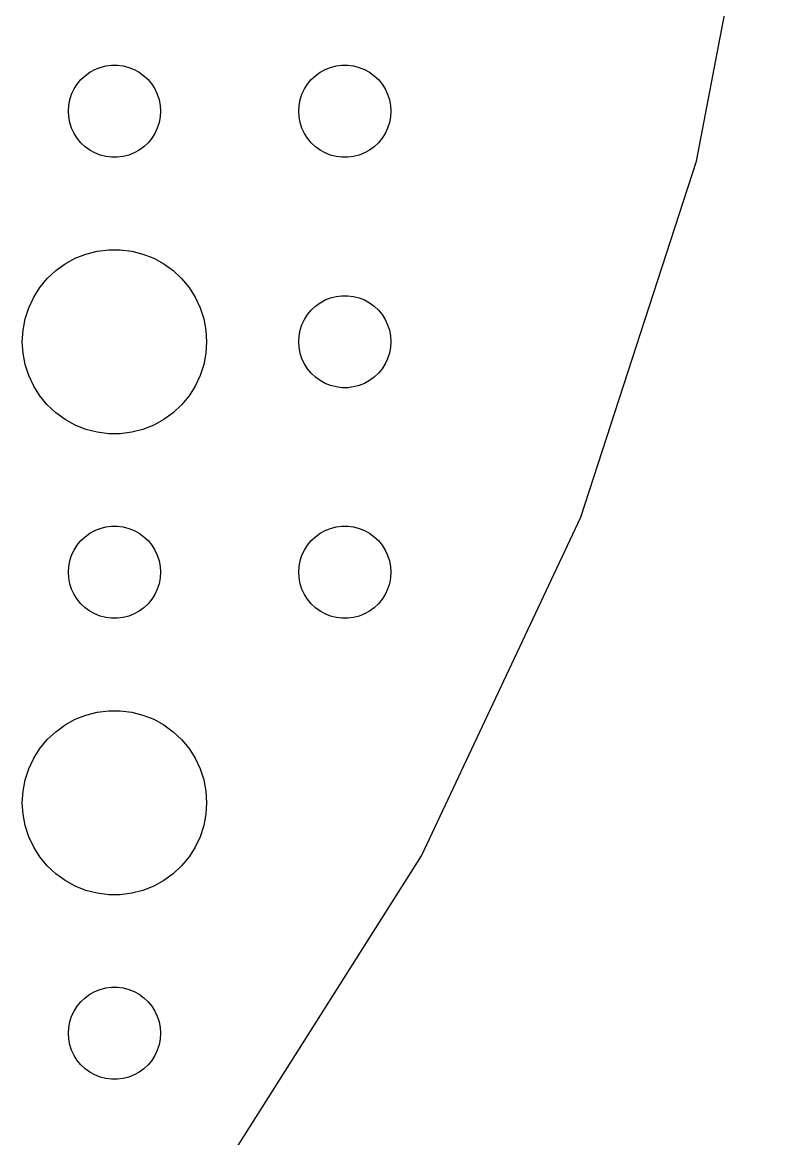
# Model space of a CAD drawing. Header units: metres. Extents: x -97 to 97, y -97 to 97.
# Drawn here: x 72 to 96.24, y -55.93 to -19.61 of the extents above; entities that cross this region are included whole.
import ezdxf

# ---------------------------------------------------------------- set-up
doc = ezdxf.new("R2010")
doc.units = ezdxf.units.M

msp = doc.modelspace()

# ---------------------------------------------------------------- linework, layer by layer
for p, q in [((93.9526, -24.1229), (96.2351, -12.1573)), ((74.5365, -21.0734), (74.7189, -21.0266)), ((74.7189, -21.0266), (74.9058, -21.003)), ((74.9058, -21.003), (75.0942, -21.003)), ((75.0942, -21.003), (75.2811, -21.0266)), ((75.2811, -21.0266), (75.4635, -21.0734)), ((82.0365, -21.0734), (82.2189, -21.0266)), ((82.2189, -21.0266), (82.4058, -21.003)), ((82.4058, -21.003), (82.5942, -21.003)), ((82.5942, -21.003), (82.7811, -21.0266)), ((82.7811, -21.0266), (82.9635, -21.0734)), ((73.9065, -21.4732), (74.0439, -21.3442)), ((74.0439, -21.3442), (74.1963, -21.2335)), ((74.1963, -21.2335), (74.3613, -21.1427)), ((74.3613, -21.1427), (74.5365, -21.0734)), ((75.4635, -21.0734), (75.6387, -21.1427)), ((75.6387, -21.1427), (75.8037, -21.2335)), ((75.8037, -21.2335), (75.9561, -21.3442)), ((75.9561, -21.3442), (76.0934, -21.4732)), ((81.4065, -21.4732), (81.5439, -21.3442)), ((81.5439, -21.3442), (81.6963, -21.2335)), ((81.6963, -21.2335), (81.8613, -21.1427)), ((81.8613, -21.1427), (82.0365, -21.0734)), ((82.9635, -21.0734), (83.1387, -21.1427)), ((83.1387, -21.1427), (83.3037, -21.2335)), ((83.3037, -21.2335), (83.4561, -21.3442)), ((83.4561, -21.3442), (83.5934, -21.4732)), ((73.6053, -21.9478), (73.6855, -21.7774)), ((73.6855, -21.7774), (73.7865, -21.6183)), ((73.7865, -21.6183), (73.9065, -21.4732)), ((76.0934, -21.4732), (76.2135, -21.6183)), ((76.2135, -21.6183), (76.3145, -21.7774)), ((76.3145, -21.7774), (76.3947, -21.9478)), ((81.1053, -21.9478), (81.1855, -21.7774)), ((81.1855, -21.7774), (81.2865, -21.6183)), ((81.2865, -21.6183), (81.4065, -21.4732)), ((83.5934, -21.4732), (83.7135, -21.6183)), ((83.7135, -21.6183), (83.8145, -21.7774)), ((83.8145, -21.7774), (83.8947, -21.9478)), ((73.5118, -22.312), (73.5471, -22.127)), ((73.5471, -22.127), (73.6053, -21.9478)), ((76.3947, -21.9478), (76.4529, -22.127)), ((76.4529, -22.127), (76.4882, -22.312)), ((81.0118, -22.312), (81.0471, -22.127)), ((81.0471, -22.127), (81.1053, -21.9478)), ((83.8947, -21.9478), (83.9529, -22.127)), ((83.9529, -22.127), (83.9882, -22.312)), ((73.5, -22.5), (73.5118, -22.312)), ((73.5118, -22.688), (73.5, -22.5)), ((76.4882, -22.312), (76.5, -22.5)), ((76.5, -22.5), (76.4882, -22.688)), ((81, -22.5), (81.0118, -22.312)), ((81.0118, -22.688), (81, -22.5)), ((83.9882, -22.312), (84, -22.5)), ((84, -22.5), (83.9882, -22.688)), ((73.5471, -22.873), (73.5118, -22.688)), ((73.6053, -23.0522), (73.5471, -22.873)), ((76.4529, -22.873), (76.3947, -23.0522)), ((76.4882, -22.688), (76.4529, -22.873)), ((81.0471, -22.873), (81.0118, -22.688)), ((81.1053, -23.0522), (81.0471, -22.873)), ((83.9529, -22.873), (83.8947, -23.0522)), ((83.9882, -22.688), (83.9529, -22.873)), ((73.6855, -23.2226), (73.6053, -23.0522)), ((73.7865, -23.3817), (73.6855, -23.2226)), ((76.3145, -23.2226), (76.2135, -23.3817)), ((76.3947, -23.0522), (76.3145, -23.2226)), ((81.1855, -23.2226), (81.1053, -23.0522)), ((81.2865, -23.3817), (81.1855, -23.2226)), ((83.8145, -23.2226), (83.7135, -23.3817)), ((83.8947, -23.0522), (83.8145, -23.2226)), ((73.9065, -23.5268), (73.7865, -23.3817)), ((74.0439, -23.6558), (73.9065, -23.5268)), ((76.0934, -23.5268), (75.9561, -23.6558)), ((76.2135, -23.3817), (76.0934, -23.5268)), ((81.4065, -23.5268), (81.2865, -23.3817)), ((81.5439, -23.6558), (81.4065, -23.5268)), ((83.5934, -23.5268), (83.4561, -23.6558)), ((83.7135, -23.3817), (83.5934, -23.5268)), ((74.1963, -23.7665), (74.0439, -23.6558)), ((74.3613, -23.8572), (74.1963, -23.7665)), ((74.5365, -23.9266), (74.3613, -23.8572)), ((74.7189, -23.9734), (74.5365, -23.9266)), ((75.4635, -23.9266), (75.2811, -23.9734)), ((75.6387, -23.8572), (75.4635, -23.9266)), ((75.8037, -23.7665), (75.6387, -23.8572)), ((75.9561, -23.6558), (75.8037, -23.7665)), ((81.6963, -23.7665), (81.5439, -23.6558)), ((81.8613, -23.8572), (81.6963, -23.7665)), ((82.0365, -23.9266), (81.8613, -23.8572)), ((82.2189, -23.9734), (82.0365, -23.9266)), ((82.9635, -23.9266), (82.7811, -23.9734)), ((83.1387, -23.8572), (82.9635, -23.9266)), ((83.3037, -23.7665), (83.1387, -23.8572)), ((83.4561, -23.6558), (83.3037, -23.7665)), ((74.9058, -23.997), (74.7189, -23.9734)), ((75.0942, -23.997), (74.9058, -23.997)), ((75.2811, -23.9734), (75.0942, -23.997)), ((82.4058, -23.997), (82.2189, -23.9734)), ((82.5942, -23.997), (82.4058, -23.997)), ((82.7811, -23.9734), (82.5942, -23.997)), ((90.1883, -35.7081), (93.9526, -24.1229)), ((73.7227, -27.2855), (74.073, -27.1468)), ((74.073, -27.1468), (74.4379, -27.0531)), ((74.4379, -27.0531), (74.8116, -27.0059)), ((74.8116, -27.0059), (75.1884, -27.0059)), ((75.1884, -27.0059), (75.5621, -27.0531)), ((75.5621, -27.0531), (75.927, -27.1468)), ((75.927, -27.1468), (76.2773, -27.2855)), ((73.0877, -27.6884), (73.3925, -27.467)), ((73.3925, -27.467), (73.7227, -27.2855)), ((76.2773, -27.2855), (76.6075, -27.467)), ((76.6075, -27.467), (76.9123, -27.6884)), ((72.573, -28.2366), (72.8131, -27.9464)), ((72.8131, -27.9464), (73.0877, -27.6884)), ((76.9123, -27.6884), (77.1869, -27.9464)), ((77.1869, -27.9464), (77.427, -28.2366)), ((72.3711, -28.5547), (72.573, -28.2366)), ((77.427, -28.2366), (77.6289, -28.5547)), ((72.2107, -28.8956), (72.3711, -28.5547)), ((77.6289, -28.5547), (77.7893, -28.8956)), ((81.6963, -28.7335), (81.8613, -28.6427)), ((81.8613, -28.6427), (82.0365, -28.5734)), ((82.0365, -28.5734), (82.2189, -28.5266)), ((82.2189, -28.5266), (82.4058, -28.503)), ((82.4058, -28.503), (82.5942, -28.503)), ((82.5942, -28.503), (82.7811, -28.5266)), ((82.7811, -28.5266), (82.9635, -28.5734)), ((82.9635, -28.5734), (83.1387, -28.6427)), ((83.1387, -28.6427), (83.3037, -28.7335)), ((72.0943, -29.2539), (72.2107, -28.8956)), ((77.7893, -28.8956), (77.9057, -29.2539)), ((81.2865, -29.1183), (81.4065, -28.9732)), ((81.4065, -28.9732), (81.5439, -28.8442)), ((81.5439, -28.8442), (81.6963, -28.7335)), ((83.3037, -28.7335), (83.4561, -28.8442)), ((83.4561, -28.8442), (83.5934, -28.9732)), ((83.5934, -28.9732), (83.7135, -29.1183)), ((72.0237, -29.624), (72.0943, -29.2539)), ((77.9057, -29.2539), (77.9763, -29.624)), ((81.1053, -29.4478), (81.1855, -29.2774)), ((81.1855, -29.2774), (81.2865, -29.1183)), ((83.7135, -29.1183), (83.8145, -29.2774)), ((83.8145, -29.2774), (83.8947, -29.4478)), ((72, -30), (72.0237, -29.624)), ((77.9763, -29.624), (78, -30)), ((81.0118, -29.812), (81.0471, -29.627)), ((81.0471, -29.627), (81.1053, -29.4478)), ((83.8947, -29.4478), (83.9529, -29.627)), ((83.9529, -29.627), (83.9882, -29.812)), ((72.0237, -30.376), (72, -30)), ((78, -30), (77.9763, -30.376)), ((81, -30), (81.0118, -29.812)), ((81.0118, -30.188), (81, -30)), ((83.9882, -29.812), (84, -30)), ((84, -30), (83.9882, -30.188)), ((72.0943, -30.7461), (72.0237, -30.376)), ((77.9763, -30.376), (77.9057, -30.7461)), ((81.0471, -30.373), (81.0118, -30.188)), ((81.1053, -30.5522), (81.0471, -30.373)), ((83.9529, -30.373), (83.8947, -30.5522)), ((83.9882, -30.188), (83.9529, -30.373)), ((72.2107, -31.1044), (72.0943, -30.7461)), ((77.9057, -30.7461), (77.7893, -31.1044)), ((81.1855, -30.7226), (81.1053, -30.5522)), ((81.2865, -30.8817), (81.1855, -30.7226)), ((83.8145, -30.7226), (83.7135, -30.8817)), ((83.8947, -30.5522), (83.8145, -30.7226)), ((72.3711, -31.4453), (72.2107, -31.1044)), ((77.7893, -31.1044), (77.6289, -31.4453)), ((81.4065, -31.0268), (81.2865, -30.8817)), ((81.5439, -31.1558), (81.4065, -31.0268)), ((81.6963, -31.2665), (81.5439, -31.1558)), ((83.4561, -31.1558), (83.3037, -31.2665)), ((83.5934, -31.0268), (83.4561, -31.1558)), ((83.7135, -30.8817), (83.5934, -31.0268)), ((72.573, -31.7634), (72.3711, -31.4453)), ((77.6289, -31.4453), (77.427, -31.7634)), ((81.8613, -31.3572), (81.6963, -31.2665)), ((82.0365, -31.4266), (81.8613, -31.3572)), ((82.2189, -31.4734), (82.0365, -31.4266)), ((82.4058, -31.497), (82.2189, -31.4734)), ((82.5942, -31.497), (82.4058, -31.497)), ((82.7811, -31.4734), (82.5942, -31.497)), ((82.9635, -31.4266), (82.7811, -31.4734)), ((83.1387, -31.3572), (82.9635, -31.4266)), ((83.3037, -31.2665), (83.1387, -31.3572)), ((72.8131, -32.0536), (72.573, -31.7634)), ((77.427, -31.7634), (77.1869, -32.0536)), ((73.0877, -32.3115), (72.8131, -32.0536)), ((73.3925, -32.533), (73.0877, -32.3115)), ((76.9123, -32.3115), (76.6075, -32.533)), ((77.1869, -32.0536), (76.9123, -32.3115)), ((73.7227, -32.7145), (73.3925, -32.533)), ((76.6075, -32.533), (76.2773, -32.7145)), ((74.073, -32.8532), (73.7227, -32.7145)), ((74.4379, -32.9469), (74.073, -32.8532)), ((74.8116, -32.9941), (74.4379, -32.9469)), ((75.1884, -32.9941), (74.8116, -32.9941)), ((75.5621, -32.9469), (75.1884, -32.9941)), ((75.927, -32.8532), (75.5621, -32.9469)), ((76.2773, -32.7145), (75.927, -32.8532)), ((85.0017, -46.7301), (90.1883, -35.7081)), ((74.0439, -36.3442), (74.1963, -36.2335)), ((74.1963, -36.2335), (74.3613, -36.1428)), ((74.3613, -36.1428), (74.5365, -36.0734)), ((74.5365, -36.0734), (74.7189, -36.0266)), ((74.7189, -36.0266), (74.9058, -36.003)), ((74.9058, -36.003), (75.0942, -36.003)), ((75.0942, -36.003), (75.2811, -36.0266)), ((75.2811, -36.0266), (75.4635, -36.0734)), ((75.4635, -36.0734), (75.6387, -36.1428)), ((75.6387, -36.1428), (75.8037, -36.2335)), ((75.8037, -36.2335), (75.9561, -36.3442)), ((81.5439, -36.3442), (81.6963, -36.2335)), ((81.6963, -36.2335), (81.8613, -36.1428)), ((81.8613, -36.1428), (82.0365, -36.0734)), ((82.0365, -36.0734), (82.2189, -36.0266)), ((82.2189, -36.0266), (82.4058, -36.003)), ((82.4058, -36.003), (82.5942, -36.003)), ((82.5942, -36.003), (82.7811, -36.0266)), ((82.7811, -36.0266), (82.9635, -36.0734)), ((82.9635, -36.0734), (83.1387, -36.1428)), ((83.1387, -36.1428), (83.3037, -36.2335)), ((83.3037, -36.2335), (83.4561, -36.3442)), ((73.6855, -36.7774), (73.7865, -36.6183)), ((73.7865, -36.6183), (73.9065, -36.4732)), ((73.9065, -36.4732), (74.0439, -36.3442)), ((75.9561, -36.3442), (76.0934, -36.4732)), ((76.0934, -36.4732), (76.2135, -36.6183)), ((76.2135, -36.6183), (76.3145, -36.7774)), ((81.1855, -36.7774), (81.2865, -36.6183)), ((81.2865, -36.6183), (81.4065, -36.4732)), ((81.4065, -36.4732), (81.5439, -36.3442)), ((83.4561, -36.3442), (83.5934, -36.4732)), ((83.5934, -36.4732), (83.7135, -36.6183)), ((83.7135, -36.6183), (83.8145, -36.7774)), ((73.5471, -37.127), (73.6053, -36.9478)), ((73.6053, -36.9478), (73.6855, -36.7774)), ((76.3145, -36.7774), (76.3947, -36.9478)), ((76.3947, -36.9478), (76.4529, -37.127)), ((81.0471, -37.127), (81.1053, -36.9478)), ((81.1053, -36.9478), (81.1855, -36.7774)), ((83.8145, -36.7774), (83.8947, -36.9478)), ((83.8947, -36.9478), (83.9529, -37.127)), ((73.5, -37.5), (73.5118, -37.312)), ((73.5118, -37.312), (73.5471, -37.127)), ((76.4529, -37.127), (76.4882, -37.312)), ((76.4882, -37.312), (76.5, -37.5)), ((81, -37.5), (81.0118, -37.312)), ((81.0118, -37.312), (81.0471, -37.127)), ((83.9529, -37.127), (83.9882, -37.312)), ((83.9882, -37.312), (84, -37.5)), ((73.5118, -37.688), (73.5, -37.5)), ((73.5471, -37.873), (73.5118, -37.688)), ((76.4882, -37.688), (76.4529, -37.873)), ((76.5, -37.5), (76.4882, -37.688)), ((81.0118, -37.688), (81, -37.5)), ((81.0471, -37.873), (81.0118, -37.688)), ((83.9882, -37.688), (83.9529, -37.873)), ((84, -37.5), (83.9882, -37.688)), ((73.6053, -38.0522), (73.5471, -37.873)), ((73.6855, -38.2226), (73.6053, -38.0522)), ((76.3947, -38.0522), (76.3145, -38.2226)), ((76.4529, -37.873), (76.3947, -38.0522)), ((81.1053, -38.0522), (81.0471, -37.873)), ((81.1855, -38.2226), (81.1053, -38.0522)), ((83.8947, -38.0522), (83.8145, -38.2226)), ((83.9529, -37.873), (83.8947, -38.0522)), ((73.7865, -38.3817), (73.6855, -38.2226)), ((73.9065, -38.5268), (73.7865, -38.3817)), ((76.2135, -38.3817), (76.0934, -38.5268)), ((76.3145, -38.2226), (76.2135, -38.3817)), ((81.2865, -38.3817), (81.1855, -38.2226)), ((81.4065, -38.5268), (81.2865, -38.3817)), ((83.7135, -38.3817), (83.5934, -38.5268)), ((83.8145, -38.2226), (83.7135, -38.3817)), ((74.0439, -38.6558), (73.9065, -38.5268)), ((74.1963, -38.7665), (74.0439, -38.6558)), ((74.3613, -38.8572), (74.1963, -38.7665)), ((74.5365, -38.9266), (74.3613, -38.8572)), ((75.6387, -38.8572), (75.4635, -38.9266)), ((75.8037, -38.7665), (75.6387, -38.8572)), ((75.9561, -38.6558), (75.8037, -38.7665)), ((76.0934, -38.5268), (75.9561, -38.6558)), ((81.5439, -38.6558), (81.4065, -38.5268)), ((81.6963, -38.7665), (81.5439, -38.6558)), ((81.8613, -38.8572), (81.6963, -38.7665)), ((82.0365, -38.9266), (81.8613, -38.8572)), ((83.1387, -38.8572), (82.9635, -38.9266)), ((83.3037, -38.7665), (83.1387, -38.8572)), ((83.4561, -38.6558), (83.3037, -38.7665)), ((83.5934, -38.5268), (83.4561, -38.6558)), ((74.7189, -38.9734), (74.5365, -38.9266)), ((74.9058, -38.997), (74.7189, -38.9734)), ((75.0942, -38.997), (74.9058, -38.997)), ((75.2811, -38.9734), (75.0942, -38.997)), ((75.4635, -38.9266), (75.2811, -38.9734)), ((82.2189, -38.9734), (82.0365, -38.9266)), ((82.4058, -38.997), (82.2189, -38.9734)), ((82.5942, -38.997), (82.4058, -38.997)), ((82.7811, -38.9734), (82.5942, -38.997)), ((82.9635, -38.9266), (82.7811, -38.9734)), ((74.073, -42.1468), (74.4379, -42.0531)), ((74.4379, -42.0531), (74.8116, -42.0059)), ((74.8116, -42.0059), (75.1884, -42.0059)), ((75.1884, -42.0059), (75.5621, -42.0531)), ((75.5621, -42.0531), (75.927, -42.1468)), ((73.0877, -42.6885), (73.3925, -42.467)), ((73.3925, -42.467), (73.7227, -42.2855)), ((73.7227, -42.2855), (74.073, -42.1468)), ((75.927, -42.1468), (76.2773, -42.2855)), ((76.2773, -42.2855), (76.6075, -42.467)), ((76.6075, -42.467), (76.9123, -42.6885)), ((72.8131, -42.9464), (73.0877, -42.6885)), ((76.9123, -42.6885), (77.1869, -42.9464)), ((72.573, -43.2366), (72.8131, -42.9464)), ((77.1869, -42.9464), (77.427, -43.2366)), ((72.2107, -43.8956), (72.3711, -43.5547)), ((72.3711, -43.5547), (72.573, -43.2366)), ((77.427, -43.2366), (77.6289, -43.5547)), ((77.6289, -43.5547), (77.7893, -43.8956)), ((72.0943, -44.2539), (72.2107, -43.8956)), ((77.7893, -43.8956), (77.9057, -44.2539)), ((72.0237, -44.624), (72.0943, -44.2539)), ((77.9057, -44.2539), (77.9763, -44.624)), ((72, -45), (72.0237, -44.624)), ((77.9763, -44.624), (78, -45)), ((72.0237, -45.376), (72, -45)), ((78, -45), (77.9763, -45.376)), ((72.0943, -45.7461), (72.0237, -45.376)), ((77.9763, -45.376), (77.9057, -45.7461)), ((72.2107, -46.1044), (72.0943, -45.7461)), ((77.9057, -45.7461), (77.7893, -46.1044)), ((72.3711, -46.4453), (72.2107, -46.1044)), ((77.7893, -46.1044), (77.6289, -46.4453)), ((72.573, -46.7634), (72.3711, -46.4453)), ((77.6289, -46.4453), (77.427, -46.7634)), ((72.8131, -47.0536), (72.573, -46.7634)), ((77.427, -46.7634), (77.1869, -47.0536)), ((78.4746, -57.0152), (85.0017, -46.7301)), ((73.0877, -47.3115), (72.8131, -47.0536)), ((77.1869, -47.0536), (76.9123, -47.3115)), ((73.3925, -47.533), (73.0877, -47.3115)), ((73.7227, -47.7145), (73.3925, -47.533)), ((76.6075, -47.533), (76.2773, -47.7145)), ((76.9123, -47.3115), (76.6075, -47.533)), ((74.073, -47.8532), (73.7227, -47.7145)), ((74.4379, -47.9469), (74.073, -47.8532)), ((75.927, -47.8532), (75.5621, -47.9469)), ((76.2773, -47.7145), (75.927, -47.8532)), ((74.8116, -47.9941), (74.4379, -47.9469)), ((75.1884, -47.9941), (74.8116, -47.9941)), ((75.5621, -47.9469), (75.1884, -47.9941)), ((74.1963, -51.2335), (74.3613, -51.1428)), ((74.3613, -51.1428), (74.5365, -51.0734)), ((74.5365, -51.0734), (74.7189, -51.0266)), ((74.7189, -51.0266), (74.9058, -51.003)), ((74.9058, -51.003), (75.0942, -51.003)), ((75.0942, -51.003), (75.2811, -51.0266)), ((75.2811, -51.0266), (75.4635, -51.0734)), ((75.4635, -51.0734), (75.6387, -51.1428)), ((75.6387, -51.1428), (75.8037, -51.2335)), ((73.7865, -51.6183), (73.9065, -51.4732)), ((73.9065, -51.4732), (74.0439, -51.3442)), ((74.0439, -51.3442), (74.1963, -51.2335)), ((75.8037, -51.2335), (75.9561, -51.3442)), ((75.9561, -51.3442), (76.0934, -51.4732)), ((76.0934, -51.4732), (76.2135, -51.6183)), ((73.6053, -51.9478), (73.6855, -51.7774)), ((73.6855, -51.7774), (73.7865, -51.6183)), ((76.2135, -51.6183), (76.3145, -51.7774)), ((76.3145, -51.7774), (76.3947, -51.9478)), ((73.5118, -52.312), (73.5471, -52.127)), ((73.5471, -52.127), (73.6053, -51.9478)), ((76.3947, -51.9478), (76.4529, -52.127)), ((76.4529, -52.127), (76.4882, -52.312)), ((73.5, -52.5), (73.5118, -52.312)), ((73.5118, -52.688), (73.5, -52.5)), ((76.4882, -52.312), (76.5, -52.5)), ((76.5, -52.5), (76.4882, -52.688)), ((73.5471, -52.873), (73.5118, -52.688)), ((73.6053, -53.0522), (73.5471, -52.873)), ((76.4529, -52.873), (76.3947, -53.0522)), ((76.4882, -52.688), (76.4529, -52.873)), ((73.6855, -53.2226), (73.6053, -53.0522)), ((73.7865, -53.3817), (73.6855, -53.2226)), ((73.9065, -53.5268), (73.7865, -53.3817)), ((76.2135, -53.3817), (76.0934, -53.5268)), ((76.3145, -53.2226), (76.2135, -53.3817)), ((76.3947, -53.0522), (76.3145, -53.2226)), ((74.0439, -53.6558), (73.9065, -53.5268)), ((74.1963, -53.7665), (74.0439, -53.6558)), ((75.9561, -53.6558), (75.8037, -53.7665)), ((76.0934, -53.5268), (75.9561, -53.6558)), ((74.3613, -53.8572), (74.1963, -53.7665)), ((74.5365, -53.9266), (74.3613, -53.8572)), ((74.7189, -53.9734), (74.5365, -53.9266)), ((74.9058, -53.997), (74.7189, -53.9734)), ((75.0942, -53.997), (74.9058, -53.997)), ((75.2811, -53.9734), (75.0942, -53.997)), ((75.4635, -53.9266), (75.2811, -53.9734)), ((75.6387, -53.8572), (75.4635, -53.9266)), ((75.8037, -53.7665), (75.6387, -53.8572))]:
    msp.add_line(p, q)

doc.saveas('drawing.dxf')
